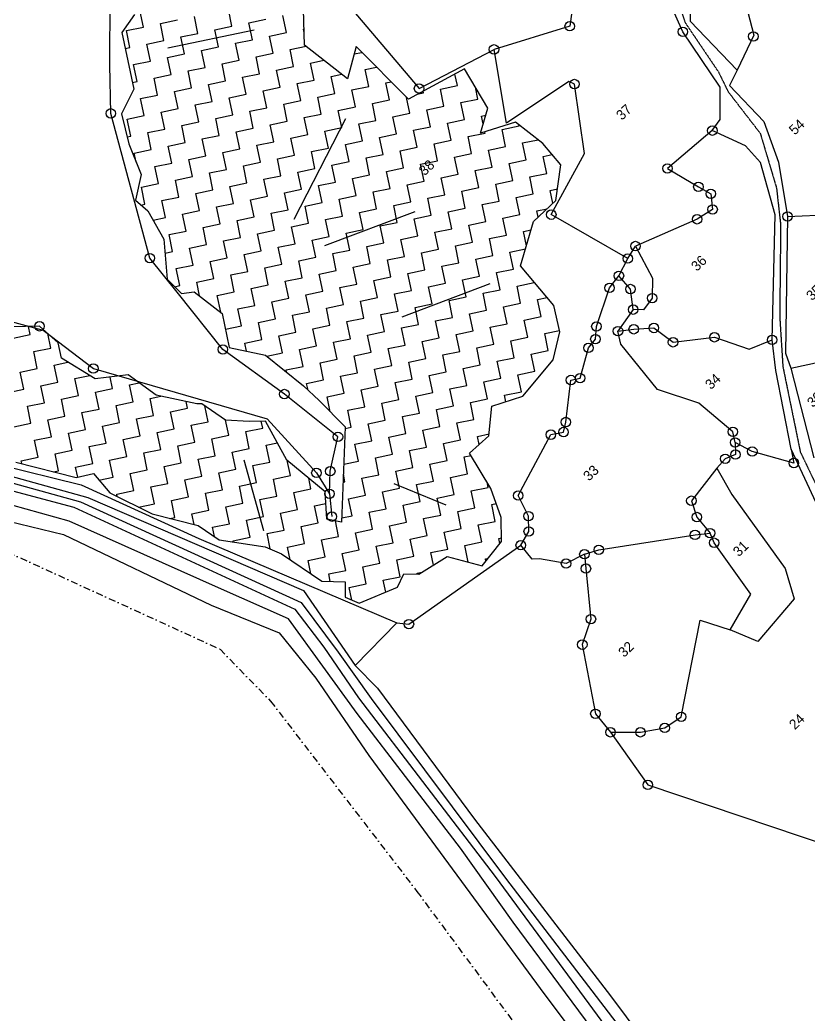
# Model space of a CAD drawing. Header units: metres. Extents: x 353942 to 357335, y 1746780 to 1749904.
# Drawn here: x 355097 to 355671, y 1747488 to 1748212 of the extents above; entities that cross this region are included whole.
import ezdxf

# ---------------------------------------------------------------- set-up
doc = ezdxf.new("R2010")
doc.units = ezdxf.units.M
doc.header["$MEASUREMENT"] = 0
doc.linetypes.add('DASHDOT', pattern=[1, 0.5, -0.25, 0, -0.25])
doc.linetypes.add('DASHED', pattern=[0.75, 0.5, -0.25])
for name, color, linetype in [('LINE_WATER', 4, 'Continuous'), ('OTHERS', 1, 'Continuous'), ('POLY_HATCH', 12, 'Continuous'), ('POLY_PARCEL', 6, 'Continuous'), ('POLY_ROAD', 30, 'Continuous'), ('POLY_WATER', 4, 'Continuous'), ('SYM_ARROW', 1, 'Continuous'), ('TEXT_PARCEL', 7, 'Continuous'), ('V_BOUND_STREAM_LINE', 7, 'DASHDOT')]:
    doc.layers.add(name, color=color, linetype=linetype)
doc.styles.add('TEXT_MAP', font='')
doc.styles.get('TEXT_MAP').set_extended_font_data('Kruti Dev 050')

msp = doc.modelspace()

# ---------------------------------------------------------------- linework, layer by layer
for centre in [(355497.01, 1748207.2), (355579.37, 1748203.13), (355630.63, 1748199.73), (355441.93, 1748190.36), (355387.39, 1748161.88), (355500.49, 1748165.14), (355163.08, 1748143.78), (355600.81, 1748131.22), (355568.14, 1748103.7), (355590.65, 1748090.32), (355599.69, 1748085.29), (355601.02, 1748073.86), (355483.6, 1748070.08), (355589.73, 1748066.71), (355655.52, 1748068.75), (355544.85, 1748047.24), (355191.41, 1748038.45), (355539.3, 1748038.1), (355532.86, 1748025.57), (355526, 1748016.8), (355541.19, 1748015.95), (355557.04, 1748009.34), (355543.26, 1748000.95), (355111.19, 1747988.83), (355516.42, 1747988.72), (355532.14, 1747985.32), (355543.58, 1747986.65), (355558.3, 1747987.6), (355515.68, 1747979.52), (355602.33, 1747980.84), (355644.28, 1747978.97), (355244.62, 1747971.95), (355510.62, 1747973.14), (355572.19, 1747977.2), (355150.37, 1747958.11), (355497.93, 1747949.74), (355504.57, 1747951.13), (355289.36, 1747939.53), (355494.2, 1747919.16), (355615.73, 1747912.05), (355328.39, 1747908.43), (355483.34, 1747909.97), (355492.53, 1747911.89), (355617.36, 1747904.27), (355629.9, 1747897.75), (355610.16, 1747892.43), (355617.65, 1747895.52), (355322.8, 1747883.34), (355660.13, 1747889.34), (355312.66, 1747882.13), (355322.15, 1747866.96), (355459.58, 1747865.63), (355585.53, 1747861.89), (355323.93, 1747850.33), (355466.97, 1747850.68), (355589.54, 1747850.03), (355467.17, 1747839.54), (355588.19, 1747837.05), (355599.11, 1747838.32), (355461.35, 1747829.53), (355518.19, 1747826.18), (355602.09, 1747831.33), (355507.68, 1747822.97), (355494.35, 1747816.18), (355508.84, 1747812.55), (355512.47, 1747775.73), (355380.03, 1747772.07), (355506.19, 1747757.15), (355515.69, 1747706.83), (355578.17, 1747704.66), (355566.14, 1747696.56), (355526.64, 1747693.38), (355548.5, 1747693.38), (355553.9, 1747655.11)]:
    msp.add_circle(centre, 3.44)
at = {"layer": 'LINE_WATER'}
for p, q in [((354987.88, 1747903.39), (355141.12, 1747861.07)), ((354981.11, 1747898.03), (355136.28, 1747857.24)), ((355132.8, 1747846.93), (354968.05, 1747893.05)), ((354959.41, 1747878.36), (355128.7, 1747837.29)), ((355141.12, 1747861.07), (355301.69, 1747787.91)), ((355136.28, 1747857.24), (355297.08, 1747783)), ((355241.4, 1747798.4), (355132.8, 1747846.93)), ((355128.7, 1747837.29), (355236.13, 1747785.91)), ((355292.38, 1747775.82), (355241.4, 1747798.4)), ((355236.13, 1747785.91), (355285.54, 1747765.66)), ((355301.69, 1747787.91), (355328.42, 1747751.8)), ((355297.08, 1747783), (355318.1, 1747755.28)), ((355342.43, 1747707.01), (355292.38, 1747775.82)), ((355285.54, 1747765.66), (355312.35, 1747732.64)), ((355318.1, 1747755.28), (355343.41, 1747718.48)), ((355328.42, 1747751.8), (355352.42, 1747717.95)), ((355312.35, 1747732.64), (355350.82, 1747676.49)), ((355343.41, 1747718.48), (355442.8, 1747588.45)), ((355352.42, 1747717.95), (355450.39, 1747587.22)), ((355417.64, 1747608.93), (355342.43, 1747707.01)), ((355350.82, 1747676.49), (355478.87, 1747502.37)), ((355455.97, 1747555.14), (355417.64, 1747608.93)), ((355442.8, 1747588.45), (355539.75, 1747456.79)), ((355450.39, 1747587.22), (355541.92, 1747467.76)), ((355532.21, 1747452.4), (355455.97, 1747555.14)), ((355478.87, 1747502.37), (355530.07, 1747434.83))]:
    msp.add_line(p, q, dxfattribs=at)
at = {"layer": 'OTHERS', "linetype": 'DASHED', "ltscale": 0.5}
for p, q in [((355562.92, 1748262.43), (355581.07, 1748209.8)), ((355581.07, 1748209.8), (355605.26, 1748173.9)), ((355605.26, 1748173.9), (355612.39, 1748159.4)), ((355612.39, 1748159.4), (355635.7, 1748129.17)), ((355635.7, 1748129.17), (355647.5, 1748089.52)), ((355647.5, 1748089.52), (355650.5, 1748062.71)), ((355650.5, 1748062.71), (355649.83, 1747995.88)), ((355649.83, 1747995.88), (355652.12, 1747959.53)), ((355652.12, 1747959.53), (355664.84, 1747897.26)), ((355664.84, 1747897.26), (355678.29, 1747869.37))]:
    msp.add_line(p, q, dxfattribs=at)
at = {"layer": 'OTHERS'}
msp.add_line((355371.28, 1747772.94), (355340.78, 1747741.93), dxfattribs=at)
at = {"layer": 'POLY_HATCH'}
for p, q in [((355304.13, 1748193.43), (355302.83, 1748240.55)), ((355180.26, 1748215.64), (355171.12, 1748202.63)), ((355171.12, 1748202.63), (355179.72, 1748161.49)), ((355335.31, 1748168.88), (355304.13, 1748193.43)), ((355341.68, 1748192.35), (355335.31, 1748168.88)), ((355379.63, 1748154.07), (355341.68, 1748192.35)), ((355420.5, 1748176.21), (355379.63, 1748154.07)), ((355437.5, 1748147.64), (355420.5, 1748176.21)), ((355179.72, 1748161.49), (355170.92, 1748143.37)), ((355431.98, 1748129.4), (355437.5, 1748147.64)), ((355170.92, 1748143.37), (355176.08, 1748121.69)), ((355457.51, 1748137.45), (355431.98, 1748129.4)), ((355477.5, 1748121.82), (355457.51, 1748137.45)), ((355176.08, 1748121.69), (355185.23, 1748099.18)), ((355490.47, 1748106.28), (355477.5, 1748121.82)), ((355486.96, 1748080.3), (355490.47, 1748106.28)), ((355185.23, 1748099.18), (355180.98, 1748080.53)), ((355180.98, 1748080.53), (355190.01, 1748072.79)), ((355470.72, 1748065.03), (355486.96, 1748080.3)), ((355190.01, 1748072.79), (355201.7, 1748052.29)), ((355461.14, 1748032.74), (355470.72, 1748065.03)), ((355201.7, 1748052.29), (355204.08, 1748023.18)), ((355485.42, 1748004.02), (355461.14, 1748032.74)), ((355204.08, 1748023.18), (355214.42, 1748012.76)), ((355214.42, 1748012.76), (355223.79, 1748013.98)), ((355223.79, 1748013.98), (355244.13, 1747998.25)), ((355489.83, 1747984.75), (355485.42, 1748004.02)), ((355244.13, 1747998.25), (355249.32, 1747973.43)), ((355111.19, 1747988.83), (355072.08, 1747988.05)), ((355124.81, 1747976.87), (355111.19, 1747988.83)), ((355485.04, 1747964.45), (355489.83, 1747984.75)), ((355127.18, 1747965.52), (355124.81, 1747976.87)), ((355249.32, 1747973.43), (355275.68, 1747967.84)), ((355275.68, 1747967.84), (355303.32, 1747945.49)), ((355151.77, 1747950.68), (355127.18, 1747965.52)), ((355462.94, 1747938.09), (355485.04, 1747964.45)), ((355175.65, 1747953.45), (355151.77, 1747950.68)), ((355196.12, 1747938.8), (355175.65, 1747953.45)), ((355303.32, 1747945.49), (355314.79, 1747934.75)), ((355225.62, 1747932.39), (355196.12, 1747938.8)), ((355440.39, 1747930.65), (355462.94, 1747938.09)), ((355229.32, 1747932.42), (355225.62, 1747932.39)), ((355246.64, 1747920.5), (355229.32, 1747932.42)), ((355314.79, 1747934.75), (355333.59, 1747915.73)), ((355438.26, 1747909.23), (355440.39, 1747930.65)), ((355263.85, 1747919.65), (355246.64, 1747920.5)), ((355275.66, 1747919.9), (355263.85, 1747919.65)), ((355291.26, 1747891.34), (355275.66, 1747919.9)), ((355333.59, 1747915.73), (355331.05, 1747846.36)), ((355424.18, 1747896.58), (355438.26, 1747909.23)), ((355439.7, 1747870.7), (355424.18, 1747896.58)), ((355094.05, 1747889.97), (355137.8, 1747878.79)), ((355319.06, 1747868.28), (355291.26, 1747891.34)), ((355137.8, 1747878.79), (355150.38, 1747881.82)), ((355150.38, 1747881.82), (355162.3, 1747867.61)), ((355162.3, 1747867.61), (355193.11, 1747852.3)), ((355320.22, 1747848.54), (355319.06, 1747868.28)), ((355447.2, 1747849.74), (355439.7, 1747870.7)), ((355193.11, 1747852.3), (355226.77, 1747843.8)), ((355226.77, 1747843.8), (355241.95, 1747833.52)), ((355331.05, 1747846.36), (355320.22, 1747848.54)), ((355447.34, 1747832.29), (355447.2, 1747849.74)), ((355241.95, 1747833.52), (355275.29, 1747828.45)), ((355433.35, 1747814.5), (355447.34, 1747832.29)), ((355275.29, 1747828.45), (355287.28, 1747823.18)), ((355287.28, 1747823.18), (355316.71, 1747803.32)), ((355387.2, 1747808.34), (355407.84, 1747821.21)), ((355407.84, 1747821.21), (355433.35, 1747814.5)), ((355371.68, 1747798.89), (355376.23, 1747808.77)), ((355376.23, 1747808.77), (355387.2, 1747808.34)), ((355316.71, 1747803.32), (355333.5, 1747802.94)), ((355333.5, 1747802.94), (355333.52, 1747791.68)), ((355343.79, 1747787.23), (355371.68, 1747798.89)), ((355333.52, 1747791.68), (355343.79, 1747787.23))]:
    msp.add_line(p, q, dxfattribs=at)
at = {"layer": 'POLY_HATCH', "linetype": 'Continuous'}
for p, q in [((355186.78, 1748206.63), (355184.19, 1748219)), ((355226.49, 1748202.01), (355223.91, 1748214.39)), ((355251.24, 1748207.19), (355248.66, 1748219.56)), ((355290.96, 1748202.58), (355288.37, 1748214.95)), ((355174.4, 1748204.04), (355186.78, 1748206.63)), ((355199.16, 1748209.22), (355211.53, 1748211.8)), ((355201.74, 1748196.84), (355199.16, 1748209.22)), ((355238.87, 1748204.6), (355251.24, 1748207.19)), ((355263.62, 1748209.78), (355275.99, 1748212.36)), ((355266.21, 1748197.4), (355263.62, 1748209.78)), ((355303.33, 1748205.16), (355303.8, 1748205.26)), ((355176.99, 1748191.67), (355174.4, 1748204.04)), ((355214.12, 1748199.43), (355226.49, 1748202.01)), ((355216.71, 1748187.05), (355214.12, 1748199.43)), ((355241.46, 1748192.23), (355238.87, 1748204.6)), ((355278.58, 1748199.99), (355290.96, 1748202.58)), ((355281.17, 1748187.61), (355278.58, 1748199.99)), ((355303.88, 1748202.55), (355303.33, 1748205.16)), ((355173.57, 1748190.95), (355176.99, 1748191.67)), ((355189.37, 1748194.25), (355201.74, 1748196.84)), ((355191.95, 1748181.88), (355189.37, 1748194.25)), ((355229.08, 1748189.64), (355241.46, 1748192.23)), ((355253.83, 1748194.81), (355266.21, 1748197.4)), ((355256.42, 1748182.44), (355253.83, 1748194.81)), ((355293.54, 1748190.2), (355305.15, 1748192.63)), ((355204.33, 1748184.46), (355216.71, 1748187.05)), ((355206.92, 1748172.09), (355204.33, 1748184.46)), ((355231.67, 1748177.26), (355229.08, 1748189.64)), ((355268.79, 1748185.03), (355281.17, 1748187.61)), ((355271.38, 1748172.65), (355268.79, 1748185.03)), ((355296.13, 1748177.83), (355293.54, 1748190.2)), ((355340.25, 1748187.05), (355345.63, 1748188.18)), ((355345.63, 1748188.18), (355345.58, 1748188.42)), ((355179.58, 1748179.29), (355191.95, 1748181.88)), ((355182.17, 1748166.91), (355179.58, 1748179.29)), ((355219.29, 1748174.68), (355231.67, 1748177.26)), ((355244.04, 1748179.85), (355256.42, 1748182.44)), ((355246.63, 1748167.48), (355244.04, 1748179.85)), ((355283.76, 1748175.24), (355296.13, 1748177.83)), ((355308.51, 1748180.41), (355318.12, 1748182.42)), ((355311.09, 1748168.04), (355308.51, 1748180.41)), ((355348.22, 1748175.8), (355356.39, 1748177.51)), ((355194.54, 1748169.5), (355206.92, 1748172.09)), ((355197.13, 1748157.13), (355194.54, 1748169.5)), ((355221.88, 1748162.3), (355219.29, 1748174.68)), ((355259.01, 1748170.06), (355271.38, 1748172.65)), ((355261.59, 1748157.69), (355259.01, 1748170.06)), ((355286.34, 1748162.86), (355283.76, 1748175.24)), ((355323.47, 1748170.63), (355331.08, 1748172.22)), ((355326.06, 1748158.25), (355323.47, 1748170.63)), ((355350.81, 1748163.43), (355348.22, 1748175.8)), ((355415.27, 1748163.99), (355413.51, 1748172.42)), ((355178.74, 1748166.2), (355182.17, 1748166.91)), ((355209.5, 1748159.71), (355221.88, 1748162.3)), ((355234.26, 1748164.89), (355246.63, 1748167.48)), ((355236.84, 1748152.51), (355234.26, 1748164.89)), ((355273.97, 1748160.28), (355286.34, 1748162.86)), ((355298.72, 1748165.45), (355311.09, 1748168.04)), ((355301.31, 1748153.08), (355298.72, 1748165.45)), ((355338.43, 1748160.84), (355350.81, 1748163.43)), ((355363.18, 1748166.01), (355367, 1748166.81)), ((355365.77, 1748153.64), (355363.18, 1748166.01)), ((355402.9, 1748161.4), (355415.27, 1748163.99)), ((355430.23, 1748154.2), (355428.41, 1748162.9)), ((355184.75, 1748154.54), (355197.13, 1748157.13)), ((355187.34, 1748142.16), (355184.75, 1748154.54)), ((355212.09, 1748147.34), (355209.5, 1748159.71)), ((355249.22, 1748155.1), (355261.59, 1748157.69)), ((355251.81, 1748142.73), (355249.22, 1748155.1)), ((355276.56, 1748147.9), (355273.97, 1748160.28)), ((355313.68, 1748155.66), (355326.06, 1748158.25)), ((355316.27, 1748143.29), (355313.68, 1748155.66)), ((355341.02, 1748148.46), (355338.43, 1748160.84)), ((355380.73, 1748143.85), (355378.32, 1748155.39)), ((355387.05, 1748158.09), (355390.52, 1748158.81)), ((355390.52, 1748158.81), (355390.3, 1748159.85)), ((355405.48, 1748149.02), (355402.9, 1748161.4)), ((355199.72, 1748144.75), (355212.09, 1748147.34)), ((355224.47, 1748149.93), (355236.84, 1748152.51)), ((355227.05, 1748137.55), (355224.47, 1748149.93)), ((355264.18, 1748145.31), (355276.56, 1748147.9)), ((355288.93, 1748150.49), (355301.31, 1748153.08)), ((355291.52, 1748138.11), (355288.93, 1748150.49)), ((355328.64, 1748145.88), (355341.02, 1748148.46)), ((355353.39, 1748151.05), (355365.77, 1748153.64)), ((355355.98, 1748138.68), (355353.39, 1748151.05)), ((355393.11, 1748146.44), (355405.48, 1748149.02)), ((355417.86, 1748151.61), (355430.23, 1748154.2)), ((355420.45, 1748139.24), (355417.86, 1748151.61)), ((355174.97, 1748139.58), (355187.34, 1748142.16)), ((355202.3, 1748132.38), (355199.72, 1748144.75)), ((355239.43, 1748140.14), (355251.81, 1748142.73)), ((355242.02, 1748127.76), (355239.43, 1748140.14)), ((355266.77, 1748132.94), (355264.18, 1748145.31)), ((355303.89, 1748140.7), (355316.27, 1748143.29)), ((355306.48, 1748128.33), (355303.89, 1748140.7)), ((355331.23, 1748133.5), (355328.64, 1748145.88)), ((355368.36, 1748141.26), (355380.73, 1748143.85)), ((355370.94, 1748128.89), (355368.36, 1748141.26)), ((355395.69, 1748134.06), (355393.11, 1748146.44)), ((355432.82, 1748141.82), (355435.94, 1748142.48)), ((355434.01, 1748136.12), (355432.82, 1748141.82)), ((355177.55, 1748127.2), (355174.97, 1748139.58)), ((355214.68, 1748134.96), (355227.05, 1748137.55)), ((355217.27, 1748122.59), (355214.68, 1748134.96)), ((355254.39, 1748130.35), (355266.77, 1748132.94)), ((355279.14, 1748135.53), (355291.52, 1748138.11)), ((355281.73, 1748123.15), (355279.14, 1748135.53)), ((355318.86, 1748130.91), (355331.23, 1748133.5)), ((355343.61, 1748136.09), (355355.98, 1748138.68)), ((355346.19, 1748123.71), (355343.61, 1748136.09)), ((355383.32, 1748131.47), (355395.69, 1748134.06)), ((355408.07, 1748136.65), (355420.45, 1748139.24)), ((355410.66, 1748124.27), (355408.07, 1748136.65)), ((355447.78, 1748132.04), (355460.16, 1748134.62)), ((355460.16, 1748134.62), (355459.97, 1748135.53)), ((355174.9, 1748126.65), (355177.55, 1748127.2)), ((355189.93, 1748129.79), (355202.3, 1748132.38)), ((355192.52, 1748117.41), (355189.93, 1748129.79)), ((355229.64, 1748125.18), (355242.02, 1748127.76)), ((355256.98, 1748117.98), (355254.39, 1748130.35)), ((355294.11, 1748125.74), (355306.48, 1748128.33)), ((355296.69, 1748113.36), (355294.11, 1748125.74)), ((355321.44, 1748118.54), (355318.86, 1748130.91)), ((355358.57, 1748126.3), (355370.94, 1748128.89)), ((355361.16, 1748113.92), (355358.57, 1748126.3)), ((355385.91, 1748119.1), (355383.32, 1748131.47)), ((355423.03, 1748126.86), (355435.41, 1748129.45)), ((355425.62, 1748114.49), (355423.03, 1748126.86)), ((355435.41, 1748129.45), (355435.21, 1748130.41)), ((355450.37, 1748119.66), (355447.78, 1748132.04)), ((355204.89, 1748120), (355217.27, 1748122.59)), ((355207.48, 1748107.63), (355204.89, 1748120)), ((355232.23, 1748112.8), (355229.64, 1748125.18)), ((355269.36, 1748120.56), (355281.73, 1748123.15)), ((355271.94, 1748108.19), (355269.36, 1748120.56)), ((355309.07, 1748115.95), (355321.44, 1748118.54)), ((355333.82, 1748121.13), (355346.19, 1748123.71)), ((355336.41, 1748108.75), (355333.82, 1748121.13)), ((355373.53, 1748116.51), (355385.91, 1748119.1)), ((355398.28, 1748121.69), (355410.66, 1748124.27)), ((355400.87, 1748109.31), (355398.28, 1748121.69)), ((355438, 1748117.07), (355450.37, 1748119.66)), ((355462.75, 1748122.25), (355473.96, 1748124.59)), ((355465.33, 1748109.87), (355462.75, 1748122.25)), ((355180.14, 1748114.83), (355192.52, 1748117.41)), ((355181.49, 1748108.38), (355180.14, 1748114.83)), ((355219.85, 1748110.21), (355232.23, 1748112.8)), ((355244.6, 1748115.39), (355256.98, 1748117.98)), ((355247.19, 1748103.01), (355244.6, 1748115.39)), ((355284.32, 1748110.78), (355296.69, 1748113.36)), ((355311.66, 1748103.58), (355309.07, 1748115.95)), ((355348.78, 1748111.34), (355361.16, 1748113.92)), ((355351.37, 1748098.96), (355348.78, 1748111.34)), ((355376.12, 1748104.14), (355373.53, 1748116.51)), ((355413.24, 1748111.9), (355425.62, 1748114.49)), ((355415.83, 1748099.52), (355413.24, 1748111.9)), ((355440.58, 1748104.7), (355438, 1748117.07)), ((355477.71, 1748112.46), (355484.19, 1748113.82)), ((355480.3, 1748100.09), (355477.71, 1748112.46)), ((355195.1, 1748105.04), (355207.48, 1748107.63)), ((355197.69, 1748092.66), (355195.1, 1748105.04)), ((355222.44, 1748097.84), (355219.85, 1748110.21)), ((355259.57, 1748105.6), (355271.94, 1748108.19)), ((355262.15, 1748093.23), (355259.57, 1748105.6)), ((355286.91, 1748098.4), (355284.32, 1748110.78)), ((355324.03, 1748106.16), (355336.41, 1748108.75)), ((355326.62, 1748093.79), (355324.03, 1748106.16)), ((355363.74, 1748101.55), (355376.12, 1748104.14)), ((355388.49, 1748106.72), (355400.87, 1748109.31)), ((355391.08, 1748094.35), (355388.49, 1748106.72)), ((355428.21, 1748102.11), (355440.58, 1748104.7)), ((355452.96, 1748107.29), (355465.33, 1748109.87)), ((355455.55, 1748094.91), (355452.96, 1748107.29)), ((355210.07, 1748095.25), (355222.44, 1748097.84)), ((355234.82, 1748100.43), (355247.19, 1748103.01)), ((355237.4, 1748088.05), (355234.82, 1748100.43)), ((355274.53, 1748095.81), (355286.91, 1748098.4)), ((355299.28, 1748100.99), (355311.66, 1748103.58)), ((355301.87, 1748088.61), (355299.28, 1748100.99)), ((355338.99, 1748096.37), (355351.37, 1748098.96)), ((355366.33, 1748089.17), (355363.74, 1748101.55)), ((355403.46, 1748096.94), (355415.83, 1748099.52)), ((355406.04, 1748084.56), (355403.46, 1748096.94)), ((355430.79, 1748089.74), (355428.21, 1748102.11)), ((355467.92, 1748097.5), (355480.3, 1748100.09)), ((355470.51, 1748085.12), (355467.92, 1748097.5)), ((355185.32, 1748090.08), (355197.69, 1748092.66)), ((355187.9, 1748077.7), (355185.32, 1748090.08)), ((355212.65, 1748082.88), (355210.07, 1748095.25)), ((355249.78, 1748090.64), (355262.15, 1748093.23)), ((355252.37, 1748078.26), (355249.78, 1748090.64)), ((355277.12, 1748083.44), (355274.53, 1748095.81)), ((355314.24, 1748091.2), (355326.62, 1748093.79)), ((355316.83, 1748078.82), (355314.24, 1748091.2)), ((355341.58, 1748084), (355338.99, 1748096.37)), ((355378.71, 1748091.76), (355391.08, 1748094.35)), ((355381.29, 1748079.39), (355378.71, 1748091.76)), ((355418.42, 1748087.15), (355430.79, 1748089.74)), ((355443.17, 1748092.32), (355455.55, 1748094.91)), ((355445.76, 1748079.95), (355443.17, 1748092.32)), ((355200.28, 1748080.29), (355212.65, 1748082.88)), ((355225.03, 1748085.46), (355237.4, 1748088.05)), ((355227.62, 1748073.09), (355225.03, 1748085.46)), ((355264.74, 1748080.85), (355277.12, 1748083.44)), ((355289.49, 1748086.03), (355301.87, 1748088.61)), ((355292.08, 1748073.65), (355289.49, 1748086.03)), ((355329.21, 1748081.41), (355341.58, 1748084)), ((355353.96, 1748086.59), (355366.33, 1748089.17)), ((355356.54, 1748074.21), (355353.96, 1748086.59)), ((355393.67, 1748081.97), (355406.04, 1748084.56)), ((355421.01, 1748074.77), (355418.42, 1748087.15)), ((355458.13, 1748082.54), (355470.51, 1748085.12)), ((355460.72, 1748070.16), (355458.13, 1748082.54)), ((355482.88, 1748087.71), (355488.11, 1748088.8)), ((355484.85, 1748078.32), (355482.88, 1748087.71)), ((355184.99, 1748077.09), (355187.9, 1748077.7)), ((355202.87, 1748067.91), (355200.28, 1748080.29)), ((355239.99, 1748075.68), (355252.37, 1748078.26)), ((355242.58, 1748063.3), (355239.99, 1748075.68)), ((355267.33, 1748068.48), (355264.74, 1748080.85)), ((355304.46, 1748076.24), (355316.83, 1748078.82)), ((355307.04, 1748063.86), (355304.46, 1748076.24)), ((355331.79, 1748069.04), (355329.21, 1748081.41)), ((355368.92, 1748076.8), (355381.29, 1748079.39)), ((355371.51, 1748064.42), (355368.92, 1748076.8)), ((355396.26, 1748069.6), (355393.67, 1748081.97)), ((355433.38, 1748077.36), (355445.76, 1748079.95)), ((355435.97, 1748064.99), (355433.38, 1748077.36)), ((355193.86, 1748066.03), (355202.87, 1748067.91)), ((355215.24, 1748070.5), (355227.62, 1748073.09)), ((355217.83, 1748058.13), (355215.24, 1748070.5)), ((355254.95, 1748065.89), (355267.33, 1748068.48)), ((355279.71, 1748071.06), (355292.08, 1748073.65)), ((355282.29, 1748058.69), (355279.71, 1748071.06)), ((355319.42, 1748066.45), (355331.79, 1748069.04)), ((355344.17, 1748071.62), (355356.54, 1748074.21)), ((355346.76, 1748059.25), (355344.17, 1748071.62)), ((355383.88, 1748067.01), (355396.26, 1748069.6)), ((355408.63, 1748072.19), (355421.01, 1748074.77)), ((355411.22, 1748059.81), (355408.63, 1748072.19)), ((355448.34, 1748067.57), (355460.72, 1748070.16)), ((355450.93, 1748055.2), (355448.34, 1748067.57)), ((355473.1, 1748072.75), (355480.59, 1748074.32)), ((355474.05, 1748068.17), (355473.1, 1748072.75)), ((355230.2, 1748060.71), (355242.58, 1748063.3)), ((355232.79, 1748048.34), (355230.2, 1748060.71)), ((355257.54, 1748053.51), (355254.95, 1748065.89)), ((355294.67, 1748061.27), (355307.04, 1748063.86)), ((355297.26, 1748048.9), (355294.67, 1748061.27)), ((355322.01, 1748054.07), (355319.42, 1748066.45)), ((355359.13, 1748061.84), (355371.51, 1748064.42)), ((355361.72, 1748049.46), (355359.13, 1748061.84)), ((355386.47, 1748054.64), (355383.88, 1748067.01)), ((355423.59, 1748062.4), (355435.97, 1748064.99)), ((355426.18, 1748050.02), (355423.59, 1748062.4)), ((355205.45, 1748055.54), (355217.83, 1748058.13)), ((355208.04, 1748043.16), (355205.45, 1748055.54)), ((355245.17, 1748050.93), (355257.54, 1748053.51)), ((355269.92, 1748056.1), (355282.29, 1748058.69)), ((355272.5, 1748043.72), (355269.92, 1748056.1)), ((355309.63, 1748051.49), (355322.01, 1748054.07)), ((355334.38, 1748056.66), (355346.76, 1748059.25)), ((355336.97, 1748044.29), (355334.38, 1748056.66)), ((355374.09, 1748052.05), (355386.47, 1748054.64)), ((355398.84, 1748057.22), (355411.22, 1748059.81)), ((355401.43, 1748044.85), (355398.84, 1748057.22)), ((355438.56, 1748052.61), (355450.93, 1748055.2)), ((355463.31, 1748057.79), (355468.91, 1748058.96)), ((355465.48, 1748047.39), (355463.31, 1748057.79)), ((355220.42, 1748045.75), (355232.79, 1748048.34)), ((355247.75, 1748038.55), (355245.17, 1748050.93)), ((355284.88, 1748046.31), (355297.26, 1748048.9)), ((355287.47, 1748033.94), (355284.88, 1748046.31)), ((355312.22, 1748039.11), (355309.63, 1748051.49)), ((355349.34, 1748046.87), (355361.72, 1748049.46)), ((355351.93, 1748034.5), (355349.34, 1748046.87)), ((355376.68, 1748039.67), (355374.09, 1748052.05)), ((355413.81, 1748047.44), (355426.18, 1748050.02)), ((355416.39, 1748035.06), (355413.81, 1748047.44)), ((355441.14, 1748040.24), (355438.56, 1748052.61)), ((355202.54, 1748042.01), (355208.04, 1748043.16)), ((355223, 1748033.38), (355220.42, 1748045.75)), ((355260.13, 1748041.14), (355272.5, 1748043.72)), ((355262.72, 1748028.76), (355260.13, 1748041.14)), ((355299.84, 1748036.52), (355312.22, 1748039.11)), ((355324.59, 1748041.7), (355336.97, 1748044.29)), ((355327.18, 1748029.32), (355324.59, 1748041.7)), ((355364.31, 1748037.09), (355376.68, 1748039.67)), ((355389.06, 1748042.26), (355401.43, 1748044.85)), ((355391.64, 1748029.89), (355389.06, 1748042.26)), ((355428.77, 1748037.65), (355441.14, 1748040.24)), ((355453.52, 1748042.82), (355464.83, 1748045.19)), ((355456.11, 1748030.45), (355453.52, 1748042.82)), ((355210.63, 1748030.79), (355223, 1748033.38)), ((355235.38, 1748035.96), (355247.75, 1748038.55)), ((355237.97, 1748023.59), (355235.38, 1748035.96)), ((355275.09, 1748031.35), (355287.47, 1748033.94)), ((355302.43, 1748024.15), (355299.84, 1748036.52)), ((355339.56, 1748031.91), (355351.93, 1748034.5)), ((355342.14, 1748019.54), (355339.56, 1748031.91)), ((355366.89, 1748024.71), (355364.31, 1748037.09)), ((355404.02, 1748032.47), (355416.39, 1748035.06)), ((355406.61, 1748020.1), (355404.02, 1748032.47)), ((355431.36, 1748025.27), (355428.77, 1748037.65)), ((355213.22, 1748018.41), (355210.63, 1748030.79)), ((355250.34, 1748026.17), (355262.72, 1748028.76)), ((355252.93, 1748013.8), (355250.34, 1748026.17)), ((355277.68, 1748018.97), (355275.09, 1748031.35)), ((355290.05, 1748021.56), (355302.43, 1748024.15)), ((355314.81, 1748026.74), (355327.18, 1748029.32)), ((355317.39, 1748014.36), (355314.81, 1748026.74)), ((355354.52, 1748022.12), (355366.89, 1748024.71)), ((355379.27, 1748027.3), (355391.64, 1748029.89)), ((355381.86, 1748014.92), (355379.27, 1748027.3)), ((355418.98, 1748022.69), (355431.36, 1748025.27)), ((355443.73, 1748027.86), (355456.11, 1748030.45)), ((355446.32, 1748015.48), (355443.73, 1748027.86)), ((355209.57, 1748017.65), (355213.22, 1748018.41)), ((355225.59, 1748021), (355237.97, 1748023.59)), ((355227.69, 1748010.97), (355225.59, 1748021)), ((355265.3, 1748016.39), (355277.68, 1748018.97)), ((355292.64, 1748009.19), (355290.05, 1748021.56)), ((355329.77, 1748016.95), (355342.14, 1748019.54)), ((355332.36, 1748004.57), (355329.77, 1748016.95)), ((355357.11, 1748009.75), (355354.52, 1748022.12)), ((355394.23, 1748017.51), (355406.61, 1748020.1)), ((355396.82, 1748005.14), (355394.23, 1748017.51)), ((355421.57, 1748010.31), (355418.98, 1748022.69)), ((355458.69, 1748018.07), (355471.07, 1748020.66)), ((355461.28, 1748005.7), (355458.69, 1748018.07)), ((355471.07, 1748020.66), (355470.98, 1748021.1)), ((355240.55, 1748011.21), (355252.93, 1748013.8)), ((355243.1, 1747999.04), (355240.55, 1748011.21)), ((355267.89, 1748004.01), (355265.3, 1748016.39)), ((355305.02, 1748011.77), (355317.39, 1748014.36)), ((355307.6, 1747999.4), (355305.02, 1748011.77)), ((355344.73, 1748007.16), (355357.11, 1748009.75)), ((355369.48, 1748012.34), (355381.86, 1748014.92)), ((355372.07, 1747999.96), (355369.48, 1748012.34)), ((355409.19, 1748007.72), (355421.57, 1748010.31)), ((355433.94, 1748012.9), (355446.32, 1748015.48)), ((355436.53, 1748000.52), (355433.94, 1748012.9)), ((355473.66, 1748008.28), (355480.59, 1748009.73)), ((355255.52, 1748001.42), (355267.89, 1748004.01)), ((355280.27, 1748006.6), (355292.64, 1748009.19)), ((355282.85, 1747994.22), (355280.27, 1748006.6)), ((355319.98, 1748001.99), (355332.36, 1748004.57)), ((355347.32, 1747994.79), (355344.73, 1748007.16)), ((355384.44, 1748002.55), (355396.82, 1748005.14)), ((355387.03, 1747990.17), (355384.44, 1748002.55)), ((355411.78, 1747995.35), (355409.19, 1748007.72)), ((355448.91, 1748003.11), (355461.28, 1748005.7)), ((355451.49, 1747990.73), (355448.91, 1748003.11)), ((355476.24, 1747995.91), (355473.66, 1748008.28)), ((355258.1, 1747989.05), (355255.52, 1748001.42)), ((355295.23, 1747996.81), (355307.6, 1747999.4)), ((355297.82, 1747984.44), (355295.23, 1747996.81)), ((355322.57, 1747989.61), (355319.98, 1748001.99)), ((355359.69, 1747997.37), (355372.07, 1747999.96)), ((355362.28, 1747985), (355359.69, 1747997.37)), ((355399.41, 1747992.76), (355411.78, 1747995.35)), ((355424.16, 1747997.93), (355436.53, 1748000.52)), ((355426.74, 1747985.56), (355424.16, 1747997.93)), ((355463.87, 1747993.32), (355476.24, 1747995.91)), ((355104.43, 1747982.75), (355103.19, 1747988.67)), ((355246.55, 1747986.63), (355258.1, 1747989.05)), ((355270.48, 1747991.64), (355282.85, 1747994.22)), ((355273.07, 1747979.26), (355270.48, 1747991.64)), ((355310.19, 1747987.02), (355322.57, 1747989.61)), ((355334.94, 1747992.2), (355347.32, 1747994.79)), ((355337.53, 1747979.82), (355334.94, 1747992.2)), ((355374.66, 1747987.59), (355387.03, 1747990.17)), ((355401.99, 1747980.38), (355399.41, 1747992.76)), ((355439.12, 1747988.15), (355451.49, 1747990.73)), ((355441.71, 1747975.77), (355439.12, 1747988.15)), ((355466.46, 1747980.95), (355463.87, 1747993.32)), ((355092.05, 1747980.16), (355104.43, 1747982.75)), ((355119.39, 1747972.96), (355117.17, 1747983.58)), ((355285.44, 1747981.85), (355297.82, 1747984.44)), ((355288.03, 1747969.47), (355285.44, 1747981.85)), ((355312.78, 1747974.65), (355310.19, 1747987.02)), ((355349.91, 1747982.41), (355362.28, 1747985)), ((355352.49, 1747970.04), (355349.91, 1747982.41)), ((355377.24, 1747975.21), (355374.66, 1747987.59)), ((355414.37, 1747982.97), (355426.74, 1747985.56)), ((355416.96, 1747970.6), (355414.37, 1747982.97)), ((355454.08, 1747978.36), (355466.46, 1747980.95)), ((355478.83, 1747983.53), (355489.6, 1747985.78)), ((355481.42, 1747971.16), (355478.83, 1747983.53)), ((355260.69, 1747976.67), (355273.07, 1747979.26)), ((355261.93, 1747970.75), (355260.69, 1747976.67)), ((355300.4, 1747972.06), (355312.78, 1747974.65)), ((355325.15, 1747977.24), (355337.53, 1747979.82)), ((355327.74, 1747964.86), (355325.15, 1747977.24)), ((355364.87, 1747972.62), (355377.24, 1747975.21)), ((355389.62, 1747977.8), (355401.99, 1747980.38)), ((355392.21, 1747965.42), (355389.62, 1747977.8)), ((355429.33, 1747973.18), (355441.71, 1747975.77)), ((355456.67, 1747965.98), (355454.08, 1747978.36)), ((355107.01, 1747970.38), (355119.39, 1747972.96)), ((355109.6, 1747958), (355107.01, 1747970.38)), ((355276.61, 1747967.09), (355288.03, 1747969.47)), ((355302.99, 1747959.69), (355300.4, 1747972.06)), ((355340.12, 1747967.45), (355352.49, 1747970.04)), ((355342.7, 1747955.07), (355340.12, 1747967.45)), ((355367.46, 1747960.25), (355364.87, 1747972.62)), ((355404.58, 1747968.01), (355416.96, 1747970.6)), ((355407.17, 1747955.63), (355404.58, 1747968.01)), ((355431.92, 1747960.81), (355429.33, 1747973.18)), ((355469.04, 1747968.57), (355481.42, 1747971.16)), ((355471.63, 1747956.2), (355469.04, 1747968.57)), ((355121.98, 1747960.59), (355131.92, 1747962.67)), ((355124.56, 1747948.21), (355121.98, 1747960.59)), ((355290.62, 1747957.1), (355302.99, 1747959.69)), ((355315.37, 1747962.27), (355327.74, 1747964.86)), ((355317.95, 1747949.9), (355315.37, 1747962.27)), ((355355.08, 1747957.66), (355367.46, 1747960.25)), ((355379.83, 1747962.83), (355392.21, 1747965.42)), ((355382.42, 1747950.46), (355379.83, 1747962.83)), ((355419.54, 1747958.22), (355431.92, 1747960.81)), ((355444.29, 1747963.4), (355456.67, 1747965.98)), ((355446.88, 1747951.02), (355444.29, 1747963.4)), ((355097.23, 1747955.41), (355109.6, 1747958)), ((355099.81, 1747943.04), (355097.23, 1747955.41)), ((355136.94, 1747950.8), (355147.81, 1747953.07)), ((355164.28, 1747943.6), (355162.54, 1747951.93)), ((355290.95, 1747955.49), (355290.62, 1747957.1)), ((355330.33, 1747952.49), (355342.7, 1747955.07)), ((355332.92, 1747940.11), (355330.33, 1747952.49)), ((355357.67, 1747945.28), (355355.08, 1747957.66)), ((355394.79, 1747953.05), (355407.17, 1747955.63)), ((355397.38, 1747940.67), (355394.79, 1747953.05)), ((355422.13, 1747945.85), (355419.54, 1747958.22)), ((355459.26, 1747953.61), (355471.63, 1747956.2)), ((355461.84, 1747941.23), (355459.26, 1747953.61)), ((355112.19, 1747945.62), (355124.56, 1747948.21)), ((355114.78, 1747933.25), (355112.19, 1747945.62)), ((355139.53, 1747938.42), (355136.94, 1747950.8)), ((355176.65, 1747946.19), (355183.73, 1747947.67)), ((355179.24, 1747933.81), (355176.65, 1747946.19)), ((355305.58, 1747947.31), (355317.95, 1747949.9)), ((355306.6, 1747942.42), (355305.58, 1747947.31)), ((355345.29, 1747942.7), (355357.67, 1747945.28)), ((355370.04, 1747947.87), (355382.42, 1747950.46)), ((355372.63, 1747935.5), (355370.04, 1747947.87)), ((355409.76, 1747943.26), (355422.13, 1747945.85)), ((355434.51, 1747948.43), (355446.88, 1747951.02)), ((355437.09, 1747936.06), (355434.51, 1747948.43)), ((355087.44, 1747940.45), (355099.81, 1747943.04)), ((355127.15, 1747935.84), (355139.53, 1747938.42)), ((355151.9, 1747941.01), (355164.28, 1747943.6)), ((355154.49, 1747928.64), (355151.9, 1747941.01)), ((355191.61, 1747936.4), (355199.54, 1747938.06)), ((355320.54, 1747937.52), (355332.92, 1747940.11)), ((355322.82, 1747926.63), (355320.54, 1747937.52)), ((355347.88, 1747930.32), (355345.29, 1747942.7)), ((355385.01, 1747938.08), (355397.38, 1747940.67)), ((355387.59, 1747925.71), (355385.01, 1747938.08)), ((355412.34, 1747930.88), (355409.76, 1747943.26)), ((355449.47, 1747938.65), (355461.84, 1747941.23)), ((355450.45, 1747933.97), (355449.47, 1747938.65)), ((355102.4, 1747930.66), (355114.78, 1747933.25)), ((355104.99, 1747918.29), (355102.4, 1747930.66)), ((355129.74, 1747923.46), (355127.15, 1747935.84)), ((355166.86, 1747931.22), (355179.24, 1747933.81)), ((355169.45, 1747918.85), (355166.86, 1747931.22)), ((355194.2, 1747924.02), (355191.61, 1747936.4)), ((355218.95, 1747929.2), (355217.94, 1747934.06)), ((355233.92, 1747919.41), (355231.51, 1747930.91)), ((355335.5, 1747927.73), (355347.88, 1747930.32)), ((355360.25, 1747932.91), (355372.63, 1747935.5)), ((355362.84, 1747920.53), (355360.25, 1747932.91)), ((355399.97, 1747928.3), (355412.34, 1747930.88)), ((355424.72, 1747933.47), (355437.09, 1747936.06)), ((355427.31, 1747921.1), (355424.72, 1747933.47)), ((355117.36, 1747920.87), (355129.74, 1747923.46)), ((355142.11, 1747926.05), (355154.49, 1747928.64)), ((355144.7, 1747913.67), (355142.11, 1747926.05)), ((355181.83, 1747921.44), (355194.2, 1747924.02)), ((355206.58, 1747926.61), (355218.95, 1747929.2)), ((355209.16, 1747914.24), (355206.58, 1747926.61)), ((355338.09, 1747915.36), (355335.5, 1747927.73)), ((355375.22, 1747923.12), (355387.59, 1747925.71)), ((355377.8, 1747910.75), (355375.22, 1747923.12)), ((355402.56, 1747915.92), (355399.97, 1747928.3)), ((355439.68, 1747923.68), (355439.69, 1747923.69)), ((355439.69, 1747923.64), (355439.68, 1747923.68)), ((355092.61, 1747915.7), (355104.99, 1747918.29)), ((355119.95, 1747908.5), (355117.36, 1747920.87)), ((355157.08, 1747916.26), (355169.45, 1747918.85)), ((355159.66, 1747903.89), (355157.08, 1747916.26)), ((355184.41, 1747909.06), (355181.83, 1747921.44)), ((355221.54, 1747916.82), (355233.92, 1747919.41)), ((355224.13, 1747904.45), (355221.54, 1747916.82)), ((355248.88, 1747909.62), (355246.6, 1747920.52)), ((355273.63, 1747914.8), (355272.57, 1747919.84)), ((355350.47, 1747917.95), (355362.84, 1747920.53)), ((355353.05, 1747905.57), (355350.47, 1747917.95)), ((355390.18, 1747913.33), (355402.56, 1747915.92)), ((355414.93, 1747918.51), (355427.31, 1747921.1)), ((355417.52, 1747906.13), (355414.93, 1747918.51)), ((355107.58, 1747905.91), (355119.95, 1747908.5)), ((355132.33, 1747911.09), (355144.7, 1747913.67)), ((355134.91, 1747898.71), (355132.33, 1747911.09)), ((355172.04, 1747906.47), (355184.41, 1747909.06)), ((355196.79, 1747911.65), (355209.16, 1747914.24)), ((355199.38, 1747899.27), (355196.79, 1747911.65)), ((355236.5, 1747907.04), (355248.88, 1747909.62)), ((355261.25, 1747912.21), (355273.63, 1747914.8)), ((355263.84, 1747899.84), (355261.25, 1747912.21)), ((355333.54, 1747914.41), (355338.09, 1747915.36)), ((355365.43, 1747908.16), (355377.8, 1747910.75)), ((355392.77, 1747900.96), (355390.18, 1747913.33)), ((355429.89, 1747908.72), (355438.38, 1747910.5)), ((355431.13, 1747902.82), (355429.89, 1747908.72)), ((355110.16, 1747893.54), (355107.58, 1747905.91)), ((355147.29, 1747901.3), (355159.66, 1747903.89)), ((355149.88, 1747888.92), (355147.29, 1747901.3)), ((355174.63, 1747894.1), (355172.04, 1747906.47)), ((355211.75, 1747901.86), (355224.13, 1747904.45)), ((355214.34, 1747889.49), (355211.75, 1747901.86)), ((355239.09, 1747894.66), (355236.5, 1747907.04)), ((355276.22, 1747902.42), (355284.29, 1747904.11)), ((355278.8, 1747890.05), (355276.22, 1747902.42)), ((355340.68, 1747902.98), (355353.05, 1747905.57)), ((355343.27, 1747890.61), (355340.68, 1747902.98)), ((355368.02, 1747895.78), (355365.43, 1747908.16)), ((355405.14, 1747903.55), (355417.52, 1747906.13)), ((355407.73, 1747891.17), (355405.14, 1747903.55)), ((355122.54, 1747896.12), (355134.91, 1747898.71)), ((355125.13, 1747883.75), (355122.54, 1747896.12)), ((355162.25, 1747891.51), (355174.63, 1747894.1)), ((355187, 1747896.69), (355199.38, 1747899.27)), ((355189.59, 1747884.31), (355187, 1747896.69)), ((355226.71, 1747892.07), (355239.09, 1747894.66)), ((355251.47, 1747897.25), (355263.84, 1747899.84)), ((355254.05, 1747884.87), (355251.47, 1747897.25)), ((355355.64, 1747893.2), (355368.02, 1747895.78)), ((355380.39, 1747898.37), (355392.77, 1747900.96)), ((355382.98, 1747886), (355380.39, 1747898.37)), ((355420.11, 1747893.76), (355425.23, 1747894.83)), ((355422.69, 1747881.38), (355420.11, 1747893.76)), ((355097.79, 1747890.95), (355110.16, 1747893.54)), ((355098.22, 1747888.9), (355097.79, 1747890.95)), ((355137.5, 1747886.34), (355149.88, 1747888.92)), ((355164.84, 1747879.14), (355162.25, 1747891.51)), ((355201.96, 1747886.9), (355214.34, 1747889.49)), ((355204.55, 1747874.52), (355201.96, 1747886.9)), ((355229.3, 1747879.7), (355226.71, 1747892.07)), ((355266.43, 1747887.46), (355278.8, 1747890.05)), ((355269.02, 1747875.08), (355266.43, 1747887.46)), ((355293.77, 1747880.26), (355291.49, 1747891.15)), ((355332.59, 1747888.38), (355343.27, 1747890.61)), ((355358.23, 1747880.82), (355355.64, 1747893.2)), ((355395.35, 1747888.58), (355407.73, 1747891.17)), ((355397.94, 1747876.21), (355395.35, 1747888.58)), ((355121.43, 1747882.98), (355125.13, 1747883.75)), ((355139.02, 1747879.09), (355137.5, 1747886.34)), ((355177.21, 1747881.72), (355189.59, 1747884.31)), ((355179.8, 1747869.35), (355177.21, 1747881.72)), ((355216.93, 1747877.11), (355229.3, 1747879.7)), ((355241.68, 1747882.29), (355254.05, 1747884.87)), ((355244.26, 1747869.91), (355241.68, 1747882.29)), ((355281.39, 1747877.67), (355293.77, 1747880.26)), ((355333.48, 1747875.65), (355332.32, 1747881.16)), ((355345.85, 1747878.23), (355358.23, 1747880.82)), ((355370.6, 1747883.41), (355382.98, 1747886)), ((355373.19, 1747871.03), (355370.6, 1747883.41)), ((355410.32, 1747878.8), (355422.69, 1747881.38)), ((355154.45, 1747876.96), (355164.84, 1747879.14)), ((355192.18, 1747871.94), (355204.55, 1747874.52)), ((355219.51, 1747864.74), (355216.93, 1747877.11)), ((355256.64, 1747872.5), (355269.02, 1747875.08)), ((355259.23, 1747860.12), (355256.64, 1747872.5)), ((355283.98, 1747865.3), (355281.39, 1747877.67)), ((355308.73, 1747870.47), (355307.11, 1747878.19)), ((355332.11, 1747875.36), (355333.48, 1747875.65)), ((355348.44, 1747865.86), (355345.85, 1747878.23)), ((355385.57, 1747873.62), (355397.94, 1747876.21)), ((355388.15, 1747861.25), (355385.57, 1747873.62)), ((355412.9, 1747866.42), (355410.32, 1747878.8)), ((355437.66, 1747871.6), (355436.85, 1747875.45)), ((355167.43, 1747866.76), (355179.8, 1747869.35)), ((355167.82, 1747864.86), (355167.43, 1747866.76)), ((355194.76, 1747859.56), (355192.18, 1747871.94)), ((355231.89, 1747867.32), (355244.26, 1747869.91)), ((355234.48, 1747854.95), (355231.89, 1747867.32)), ((355271.6, 1747862.71), (355283.98, 1747865.3)), ((355296.35, 1747867.88), (355308.73, 1747870.47)), ((355298.94, 1747855.51), (355296.35, 1747867.88)), ((355336.07, 1747863.27), (355348.44, 1747865.86)), ((355360.82, 1747868.45), (355373.19, 1747871.03)), ((355363.4, 1747856.07), (355360.82, 1747868.45)), ((355400.53, 1747863.83), (355412.9, 1747866.42)), ((355425.28, 1747869.01), (355437.66, 1747871.6)), ((355427.87, 1747856.63), (355425.28, 1747869.01)), ((355183.31, 1747857.17), (355194.76, 1747859.56)), ((355207.14, 1747862.15), (355219.51, 1747864.74)), ((355209.73, 1747849.77), (355207.14, 1747862.15)), ((355246.85, 1747857.53), (355259.23, 1747860.12)), ((355274.19, 1747850.33), (355271.6, 1747862.71)), ((355311.32, 1747858.1), (355319.56, 1747859.82)), ((355313.9, 1747845.72), (355311.32, 1747858.1)), ((355338.65, 1747850.9), (355336.07, 1747863.27)), ((355375.78, 1747858.66), (355388.15, 1747861.25)), ((355378.37, 1747846.28), (355375.78, 1747858.66)), ((355403.12, 1747851.46), (355400.53, 1747863.83)), ((355440.24, 1747859.22), (355443.56, 1747859.91)), ((355442.83, 1747846.85), (355440.24, 1747859.22)), ((355222.1, 1747852.36), (355234.48, 1747854.95)), ((355223.73, 1747844.57), (355222.1, 1747852.36)), ((355249.44, 1747845.16), (355246.85, 1747857.53)), ((355261.81, 1747847.75), (355274.19, 1747850.33)), ((355286.57, 1747852.92), (355298.94, 1747855.51)), ((355289.15, 1747840.55), (355286.57, 1747852.92)), ((355331.16, 1747849.33), (355338.65, 1747850.9)), ((355351.03, 1747853.48), (355363.4, 1747856.07)), ((355353.62, 1747841.11), (355351.03, 1747853.48)), ((355390.74, 1747848.87), (355403.12, 1747851.46)), ((355415.49, 1747854.05), (355427.87, 1747856.63)), ((355418.08, 1747841.67), (355415.49, 1747854.05)), ((355206.11, 1747849.02), (355209.73, 1747849.77)), ((355237.06, 1747842.57), (355249.44, 1747845.16)), ((355264.4, 1747835.37), (355261.81, 1747847.75)), ((355301.53, 1747843.13), (355313.9, 1747845.72)), ((355304.12, 1747830.76), (355301.53, 1747843.13)), ((355328.87, 1747835.93), (355326.49, 1747847.28)), ((355365.99, 1747843.7), (355378.37, 1747846.28)), ((355368.58, 1747831.32), (355365.99, 1747843.7)), ((355393.33, 1747836.5), (355390.74, 1747848.87)), ((355430.45, 1747844.26), (355442.83, 1747846.85)), ((355433.04, 1747831.88), (355430.45, 1747844.26)), ((355238.46, 1747835.88), (355237.06, 1747842.57)), ((355276.78, 1747837.96), (355289.15, 1747840.55)), ((355279.12, 1747826.76), (355276.78, 1747837.96)), ((355316.49, 1747833.35), (355328.87, 1747835.93)), ((355341.24, 1747838.52), (355353.62, 1747841.11)), ((355343.83, 1747826.15), (355341.24, 1747838.52)), ((355380.95, 1747833.91), (355393.33, 1747836.5)), ((355405.7, 1747839.08), (355418.08, 1747841.67)), ((355408.29, 1747826.71), (355405.7, 1747839.08)), ((355252.03, 1747832.78), (355264.4, 1747835.37)), ((355252.2, 1747831.96), (355252.03, 1747832.78)), ((355291.74, 1747828.17), (355304.12, 1747830.76)), ((355319.08, 1747820.97), (355316.49, 1747833.35)), ((355356.2, 1747828.73), (355368.58, 1747831.32)), ((355358.79, 1747816.36), (355356.2, 1747828.73)), ((355383.54, 1747821.53), (355380.95, 1747833.91)), ((355420.67, 1747829.3), (355433.04, 1747831.88)), ((355423.2, 1747817.17), (355420.67, 1747829.3)), ((355445.42, 1747834.47), (355447.32, 1747834.87)), ((355446.18, 1747830.81), (355445.42, 1747834.47)), ((355293.69, 1747818.86), (355291.74, 1747828.17)), ((355331.45, 1747823.56), (355343.83, 1747826.15)), ((355334.04, 1747811.18), (355331.45, 1747823.56)), ((355371.17, 1747818.95), (355383.54, 1747821.53)), ((355395.92, 1747824.12), (355408.29, 1747826.71)), ((355397.83, 1747814.97), (355395.92, 1747824.12)), ((355306.7, 1747818.38), (355319.08, 1747820.97)), ((355308.73, 1747808.7), (355306.7, 1747818.38)), ((355346.42, 1747813.77), (355358.79, 1747816.36)), ((355373.75, 1747806.57), (355371.17, 1747818.95)), ((355435.63, 1747819.51), (355437.62, 1747819.92)), ((355435.98, 1747817.84), (355435.63, 1747819.51)), ((355321.67, 1747808.6), (355334.04, 1747811.18)), ((355322.8, 1747803.18), (355321.67, 1747808.6)), ((355349, 1747801.4), (355346.42, 1747813.77)), ((355386.13, 1747809.16), (355389.71, 1747809.91)), ((355386.29, 1747808.38), (355386.13, 1747809.16)), ((355336.63, 1747798.81), (355349, 1747801.4)), ((355361.38, 1747803.98), (355373.75, 1747806.57)), ((355363.19, 1747795.34), (355361.38, 1747803.98)), ((355338.58, 1747789.49), (355336.63, 1747798.81))]:
    msp.add_line(p, q, dxfattribs=at)
at = {"layer": 'POLY_PARCEL'}
for p, q in [((355162.49, 1748179.21), (355162.99, 1748304.32)), ((355500, 1748228.57), (355497.01, 1748207.2)), ((355335.82, 1748222.76), (355387.39, 1748161.88)), ((355626.57, 1748217.32), (355631.11, 1748200.71)), ((355497.01, 1748207.2), (355441.93, 1748190.36)), ((355631.11, 1748200.71), (355618.85, 1748175.27)), ((355387.39, 1748161.88), (355441.93, 1748190.36)), ((355451.03, 1748136.7), (355441.93, 1748190.36)), ((355163.08, 1748143.78), (355162.49, 1748179.21)), ((355496.38, 1748166.94), (355451.03, 1748136.7)), ((355500.49, 1748165.14), (355496.38, 1748166.94)), ((355507.87, 1748114.53), (355500.49, 1748165.14)), ((355191.41, 1748038.45), (355163.08, 1748143.78)), ((355600.73, 1748131.27), (355568.14, 1748103.7)), ((355483.6, 1748070.08), (355507.87, 1748114.53)), ((355568.14, 1748103.7), (355590.65, 1748090.32)), ((355590.65, 1748090.32), (355599.69, 1748085.29)), ((355599.69, 1748085.29), (355601.02, 1748073.86)), ((355539.3, 1748038.1), (355483.6, 1748070.08)), ((355601.02, 1748073.86), (355589.73, 1748066.71)), ((355655.52, 1748068.75), (355695.08, 1748070.64)), ((355589.73, 1748066.71), (355544.85, 1748047.24)), ((355539.3, 1748038.1), (355544.85, 1748047.24)), ((355544.85, 1748047.24), (355557.22, 1748023.75)), ((355211.48, 1748013.76), (355191.41, 1748038.45)), ((355532.86, 1748025.57), (355539.3, 1748038.1)), ((355526, 1748016.8), (355532.86, 1748025.57)), ((355541.19, 1748015.95), (355532.86, 1748025.57)), ((355557.22, 1748023.75), (355557.04, 1748009.34)), ((355016.6, 1748012.28), (355113.79, 1747986.12)), ((355244.62, 1747971.95), (355211.48, 1748013.76)), ((355516.42, 1747988.72), (355526, 1748016.8)), ((355543.26, 1748000.95), (355541.19, 1748015.95)), ((355557.04, 1748009.34), (355550.72, 1748000.92)), ((355543.26, 1748000.95), (355532.14, 1747985.32)), ((355550.72, 1748000.92), (355543.26, 1748000.95)), ((355515.68, 1747979.52), (355516.42, 1747988.72)), ((355113.79, 1747986.12), (355150.37, 1747958.11)), ((355532.14, 1747985.32), (355543.58, 1747986.65)), ((355534.28, 1747975.76), (355532.14, 1747985.32)), ((355543.58, 1747986.65), (355558.3, 1747987.6)), ((355558.3, 1747987.6), (355572.19, 1747977.2)), ((355572.19, 1747977.2), (355602.33, 1747980.84)), ((355602.33, 1747980.84), (355627.56, 1747972.28)), ((355510.62, 1747973.14), (355515.68, 1747979.52)), ((355561.01, 1747942.76), (355534.28, 1747975.76)), ((355627.56, 1747972.28), (355644.28, 1747978.97)), ((355289.36, 1747939.53), (355244.62, 1747971.95)), ((355504.57, 1747951.13), (355510.62, 1747973.14)), ((355657.89, 1747958.44), (355679.32, 1747962.93)), ((355150.37, 1747958.11), (355276.85, 1747921.57)), ((355494.2, 1747919.16), (355497.93, 1747949.74)), ((355497.93, 1747949.74), (355504.57, 1747951.13)), ((355328.39, 1747908.43), (355289.36, 1747939.53)), ((355591.06, 1747932.79), (355561.01, 1747942.76)), ((355615.73, 1747912.05), (355591.06, 1747932.79)), ((355276.85, 1747921.57), (355312.66, 1747882.13)), ((355492.53, 1747911.89), (355494.2, 1747919.16)), ((354977.25, 1747913.95), (355141.56, 1747873.55)), ((355322.8, 1747883.34), (355328.39, 1747908.43)), ((355459.58, 1747865.63), (355483.34, 1747909.97)), ((355483.34, 1747909.97), (355492.53, 1747911.89)), ((355617.36, 1747904.27), (355615.73, 1747912.05)), ((355617.36, 1747904.27), (355617.65, 1747895.52)), ((355629.9, 1747897.75), (355617.36, 1747904.27)), ((355617.65, 1747895.52), (355610.16, 1747892.43)), ((355660.13, 1747889.34), (355629.9, 1747897.75)), ((355658.2, 1747899.31), (355660.13, 1747889.34)), ((355610.16, 1747892.43), (355603.97, 1747885.55)), ((355312.66, 1747882.13), (355322.15, 1747866.96)), ((355322.15, 1747866.96), (355322.8, 1747883.34)), ((355603.97, 1747885.55), (355585.53, 1747861.89)), ((355603.97, 1747885.55), (355615.07, 1747866.54)), ((355141.56, 1747873.55), (355227.25, 1747834.29)), ((355322.15, 1747866.96), (355323.93, 1747850.33)), ((355466.97, 1747850.68), (355459.58, 1747865.63)), ((355615.07, 1747866.54), (355653.78, 1747812.68)), ((355585.53, 1747861.89), (355589.54, 1747850.03)), ((355467.17, 1747839.54), (355466.97, 1747850.68)), ((355589.54, 1747850.03), (355599.11, 1747838.32)), ((355461.35, 1747829.53), (355467.17, 1747839.54)), ((355518.19, 1747826.18), (355588.19, 1747837.05)), ((355588.19, 1747837.05), (355599.11, 1747838.32)), ((355602.09, 1747831.33), (355599.11, 1747838.32)), ((355227.25, 1747834.29), (355371.28, 1747772.94)), ((355380.03, 1747772.07), (355461.35, 1747829.53)), ((355469.74, 1747819.43), (355461.35, 1747829.53)), ((355628.71, 1747793.95), (355602.09, 1747831.33)), ((355507.68, 1747822.97), (355494.35, 1747816.18)), ((355507.68, 1747822.97), (355518.19, 1747826.18)), ((355507.68, 1747822.97), (355508.84, 1747812.55)), ((355474.98, 1747819.64), (355469.74, 1747819.43)), ((355494.35, 1747816.18), (355474.98, 1747819.64)), ((355508.84, 1747812.55), (355512.47, 1747775.73)), ((355653.78, 1747812.68), (355660.46, 1747790.43)), ((355613.8, 1747767.98), (355628.71, 1747793.95)), ((355660.46, 1747790.43), (355633.88, 1747759.49)), ((355371.28, 1747772.94), (355380.03, 1747772.07)), ((355512.47, 1747775.73), (355506.19, 1747757.15)), ((355578.17, 1747704.66), (355591.92, 1747775.07)), ((355591.92, 1747775.07), (355613.8, 1747767.98)), ((355633.88, 1747759.49), (355613.8, 1747767.98)), ((355506.19, 1747757.15), (355515.69, 1747706.83)), ((355515.69, 1747706.83), (355526.64, 1747693.38)), ((355566.14, 1747696.56), (355578.17, 1747704.66)), ((355526.64, 1747693.38), (355548.5, 1747693.38)), ((355526.64, 1747693.38), (355553.9, 1747655.11)), ((355548.5, 1747693.38), (355566.14, 1747696.56)), ((355553.9, 1747655.11), (355704.34, 1747604.29))]:
    msp.add_line(p, q, dxfattribs=at)
at = {"layer": 'POLY_ROAD'}
for p, q in [((355579.37, 1748203.13), (355554.14, 1748260.11)), ((355584.35, 1748243.27), (355584.72, 1748210.89)), ((355584.72, 1748210.89), (355618.85, 1748175.27)), ((355606.4, 1748162.78), (355579.37, 1748203.13)), ((355618.85, 1748175.27), (355613.22, 1748163.98)), ((355606.49, 1748139.39), (355606.4, 1748162.78)), ((355613.22, 1748163.98), (355638.39, 1748137.85)), ((355600.73, 1748131.27), (355606.49, 1748139.39)), ((355638.39, 1748137.85), (355648.85, 1748108.33)), ((355624.87, 1748120.18), (355600.73, 1748131.27)), ((355635.92, 1748108.12), (355624.87, 1748120.18)), ((355646.57, 1748069.91), (355635.92, 1748108.12)), ((355648.85, 1748108.33), (355655.52, 1748068.75)), ((355644.28, 1747978.97), (355646.57, 1748069.91)), ((355655.52, 1748068.75), (355654.09, 1747969.33)), ((355647.07, 1747956.69), (355644.28, 1747978.97)), ((355654.09, 1747969.33), (355657.89, 1747958.44)), ((355658.2, 1747899.31), (355647.07, 1747956.69)), ((355657.89, 1747958.44), (355674.57, 1747893.2)), ((355676.34, 1747860.44), (355658.2, 1747899.31))]:
    msp.add_line(p, q, dxfattribs=at)
at = {"layer": 'POLY_WATER'}
for p, q in [((355070.32, 1747885.3), (355146.38, 1747864.28)), ((355146.38, 1747864.28), (355303.29, 1747796.54)), ((355303.29, 1747796.54), (355340.78, 1747741.93)), ((355340.78, 1747741.93), (355357.06, 1747725.51)), ((355357.06, 1747725.51), (355427.63, 1747630.07)), ((355427.63, 1747630.07), (355526.8, 1747501.6)), ((355526.8, 1747501.6), (355559.35, 1747457.99))]:
    msp.add_line(p, q, dxfattribs=at)
at = {"layer": 'SYM_ARROW'}
for points in [[(355267.36, 1748204.23), (355204.69, 1748191.13)], [(355333.77, 1748139.69), (355296.35, 1748066.48)], [(355384.27, 1748072.09), (355318.55, 1748047.46)], [(355438.94, 1748019.81), (355374.95, 1747995.54)], [(355274.45, 1747840), (355260.07, 1747891.42)], [(355407.09, 1747858.55), (355369.34, 1747874.22)]]:
    msp.add_lwpolyline(points, dxfattribs=at)
for points in [[(355267.36, 1748204.26), (355267.54, 1748204.27), (355267.37, 1748204.2)], [(355333.74, 1748139.71), (355333.85, 1748139.85), (355333.79, 1748139.68)], [(355384.26, 1748072.12), (355384.44, 1748072.16), (355384.28, 1748072.07)], [(355438.92, 1748019.84), (355439.1, 1748019.87), (355438.95, 1748019.78)], [(355407.1, 1747858.58), (355407.25, 1747858.48), (355407.08, 1747858.52)], [(355274.48, 1747840.01), (355274.5, 1747839.83), (355274.42, 1747839.99)]]:
    msp.add_solid(points, dxfattribs=at)
at = {"layer": 'V_BOUND_STREAM_LINE', "ltscale": 10}
for p, q in [((355088.2, 1747824.41), (355242.63, 1747753.84)), ((355242.63, 1747753.84), (355279.37, 1747716.06)), ((355279.37, 1747716.06), (355385.85, 1747577.59)), ((355385.85, 1747577.59), (355499.07, 1747424.36))]:
    msp.add_line(p, q, dxfattribs=at)

# ---------------------------------------------------------------- texts
at = {"layer": 'TEXT_PARCEL', "style": 'TEXT_MAP'}
for s, p in [('37', (355535.01, 1748138.37)), ('54', (355660.78, 1748127.59)), ('38', (355391.46, 1748097.97)), ('36', (355589.56, 1748028.44)), ('35', (355673.28, 1748007.02)), ('34', (355599.76, 1747942.34)), ('30', (355673.94, 1747929.3)), ('33', (355511.05, 1747875.78)), ('31', (355620, 1747820.71)), ('32', (355536.58, 1747747.47)), ('24', (355660.86, 1747694.86))]:
    msp.add_text(s, height=7.282, rotation=43.53875, dxfattribs=at).set_placement(p)

doc.saveas('drawing.dxf')
